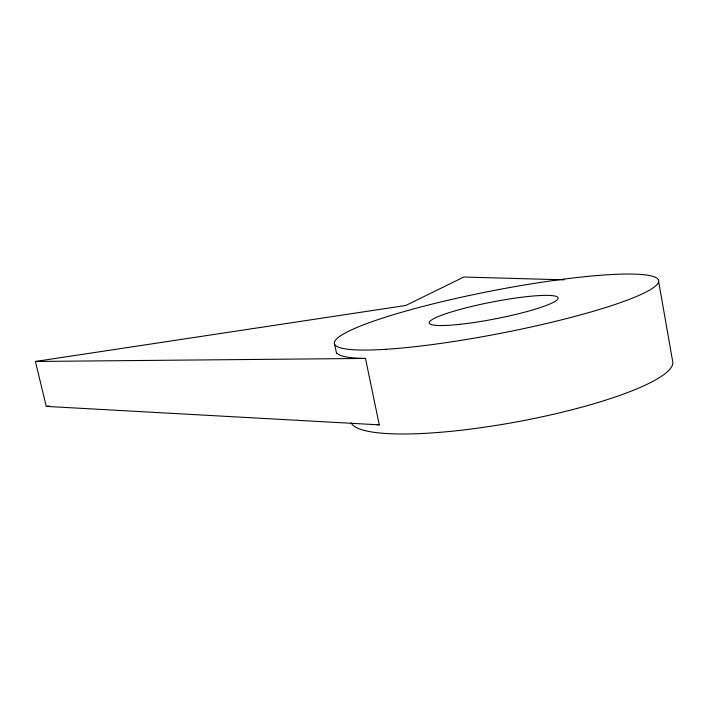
<?xml version="1.0" encoding="UTF-8"?>
<svg xmlns="http://www.w3.org/2000/svg" width="708" height="708" viewBox="0 0 708 708"><rect width="100%" height="100%" fill="white"/><g stroke="black" fill="none" stroke-linecap="round" stroke-linejoin="round"><path stroke-width="1.06" d="M336.353 352.46A165.017 22.594 -10.9 0 0 365.487 358.434L379.267 424.853L46.268 406.401L35.4 361.469L405.772 305.475L463.811 277.032L564.081 279.837M46.268 406.401L49.56 405.967M35.4 361.469L365.487 358.434M334.689 344.584L336.495 353.159M658.405 280.138L672.6 360.965A163.796 30.825 -10.5 0 1 523.38 420.623A163.796 30.825 -10.5 0 1 351.159 422.818M379.267 424.853A163.937 29.922 -10.5 0 1 376.612 424.614M386.17 349.283A165.15 21.665 -11 0 0 654.537 286.829A165.15 21.665 -11 0 0 448.518 300.139A165.15 21.665 -11 0 0 386.17 349.283M460.111 324.308A65.667 8.567 -11 0 0 558.116 298.351A65.667 8.567 -11 0 0 462.731 308.706A65.667 8.567 -11 0 0 460.111 324.308"/></g></svg>
